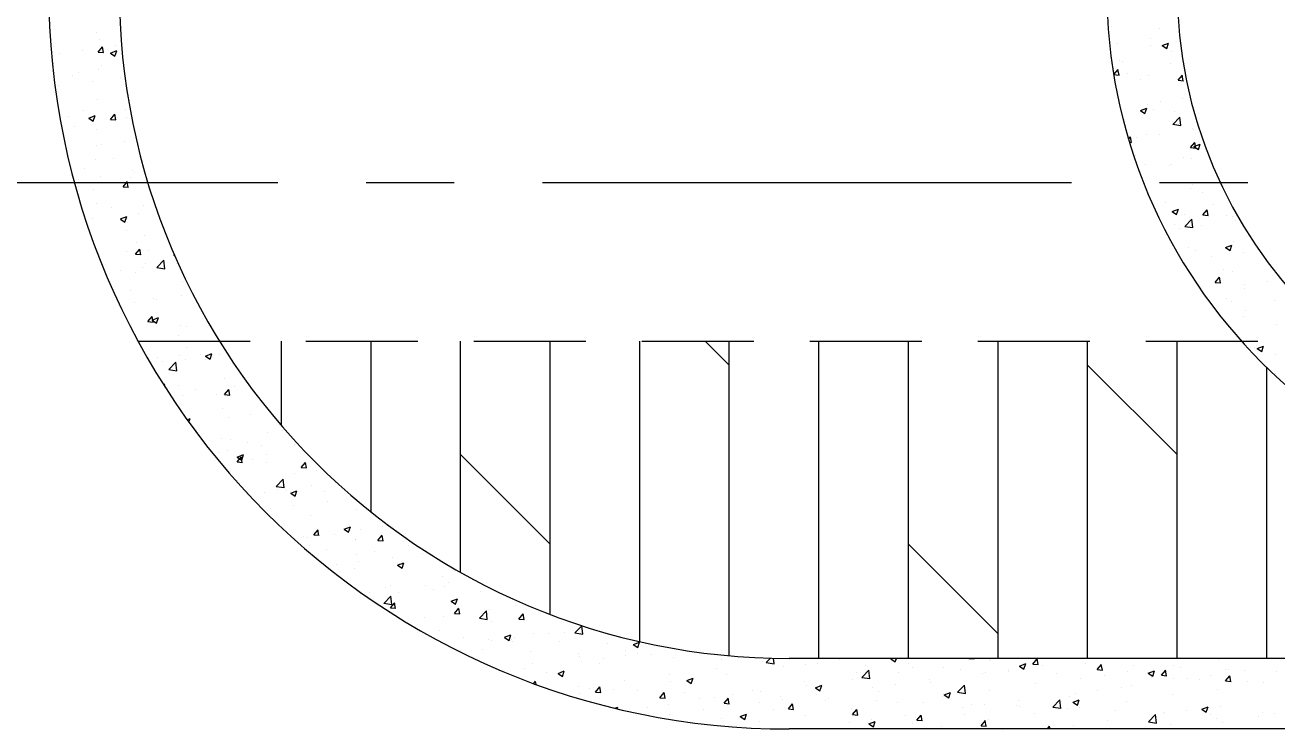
# Model space of a CAD drawing. Header units: millimetres. Extents: x 115500 to 206800, y -6300 to 53700.
# Drawn here: x 123733 to 127283, y 7350 to 9347 of the extents above; entities that cross this region are included whole.
import ezdxf

# ---------------------------------------------------------------- set-up
doc = ezdxf.new("R2010")
doc.units = ezdxf.units.MM
doc.linetypes.add('HIDDEN2', pattern=[4.7625, 3.175, -1.5875])
doc.linetypes.add('HT_Grid$0$CENTER2', pattern=[1.125, 0.75, -0.125, 0.125, -0.125])
doc.layers.get('Defpoints').update_dxf_attribs({"color": 151, "lineweight": 9})
for name, color, linetype, lineweight in [('HT_Dim Grid$0$NDC_S_DIM', 1, 'Continuous', 15), ('HT_Grid$0$NDC_S_AXIS', 5, 'HT_Grid$0$CENTER2', 13), ('NDC_S_BEAM', 3, 'HIDDEN2', 20), ('NDC_S_HATCH MATERIAL', 8, 'Continuous', 13), ('NDC_S_SLAB', 2, 'Continuous', 20)]:
    doc.layers.add(name, color=color, linetype=linetype, lineweight=lineweight)
doc.styles.add('HT_Dim Grid$0$NDC_DIM', font='', dxfattribs={"width": 0.75})
doc.styles.get('HT_Dim Grid$0$NDC_DIM').set_extended_font_data('Dotum')
doc.dimstyles.new('HT_Dim Grid$0$NDC_dim_150', dxfattribs={"dimscale": 150, "dimtxt": 2.5, "dimasz": 1.5, "dimexe": 1.5, "dimexo": 2.5, "dimgap": 1, "dimtad": 1, "dimdec": 0, "dimzin": 0, "dimdsep": 46, "dimtxsty": 'HT_Dim Grid$0$NDC_DIM', "dimblk": 'HT_Dim Grid$0$DIMMARK', "dimcen": 0.09, "dimdle": 1.2, "dimclrd": 1, "dimclre": 1, "dimclrt": 3, "dimadec": 0, "dimazin": 0, "dimtfac": 1, "dimtdec": 0, "dimtix": 1, "dimtofl": 0, "dimtmove": 0, "dimatfit": 3, "dimfxl": 8, "dimfxlon": 1, "dimtolj": 1, "dimtzin": 0, "dimarcsym": 0})

# ---------------------------------------------------------------- blocks, each defined once
blk = doc.blocks.new('HT_Dim Grid$0$DIMMARK')
at = {"layer": 'HT_Dim Grid$0$NDC_S_DIM', "color": 1}
blk.add_line((-1.5, 0), (1, 0), dxfattribs=at)
at = {"layer": 'HT_Dim Grid$0$NDC_S_DIM', "color": 2, "const_width": 0.1}
blk.add_lwpolyline([(-0.424, -0.424), (0.424, 0.424)], dxfattribs=at)
blk = doc.blocks.new('*D50')
at = {"layer": 'Defpoints', "color": 0, "ltscale": 200, "transparency": 16777216}
for p in [(117900, 38500), (130700, 38500), (130700, 8900)]:
    blk.add_point(p, dxfattribs=at)
at = {"layer": 'HT_Dim Grid$0$NDC_S_DIM', "color": 1, "lineweight": -2, "ltscale": 200, "transparency": 16777216}
for p, q in [((119100, 38500), (117675, 38500)), ((117900, 9125), (117900, 38275)), ((119100, 8900), (117675, 8900))]:
    blk.add_line(p, q, dxfattribs=at)
at = {"layer": 'HT_Dim Grid$0$NDC_S_DIM', "color": 1, "lineweight": -2, "ltscale": 200, "transparency": 16777216, "xscale": 225, "yscale": 225, "zscale": 225}
for p, rotation in [((117900, 38500), 90), ((117900, 8900), 270)]:
    blk.add_blockref('HT_Dim Grid$0$DIMMARK', p, dxfattribs=dict(at, rotation=rotation))
at = {"layer": 'HT_Dim Grid$0$NDC_S_DIM', "color": 3, "ltscale": 200, "transparency": 16777216, "insert": (117562.2, 23700), "char_height": 375, "attachment_point": 5, "rotation": 90, "style": 'HT_Dim Grid$0$NDC_DIM'}
blk.add_mtext('\\A1;29600', dxfattribs=at)
blk = doc.blocks.new('*D51')
at = {"layer": 'Defpoints', "color": 0, "ltscale": 200, "transparency": 16777216}
for p in [(119100, 19200), (130700, 19200), (130700, 8900)]:
    blk.add_point(p, dxfattribs=at)
at = {"layer": 'HT_Dim Grid$0$NDC_S_DIM', "color": 1, "lineweight": -2, "ltscale": 200, "transparency": 16777216}
for p, q in [((120300, 19200), (118875, 19200)), ((119100, 9125), (119100, 18975)), ((120300, 8900), (118875, 8900))]:
    blk.add_line(p, q, dxfattribs=at)
at = {"layer": 'HT_Dim Grid$0$NDC_S_DIM', "color": 1, "lineweight": -2, "ltscale": 200, "transparency": 16777216, "xscale": 225, "yscale": 225, "zscale": 225}
for p, rotation in [((119100, 19200), 90), ((119100, 8900), 270)]:
    blk.add_blockref('HT_Dim Grid$0$DIMMARK', p, dxfattribs=dict(at, rotation=rotation))
at = {"layer": 'HT_Dim Grid$0$NDC_S_DIM', "color": 3, "ltscale": 200, "transparency": 16777216, "insert": (118762.2, 14050), "char_height": 375, "attachment_point": 5, "rotation": 90, "style": 'HT_Dim Grid$0$NDC_DIM'}
blk.add_mtext('\\A1;10300', dxfattribs=at)

msp = doc.modelspace()

# ---------------------------------------------------------------- linework, layer by layer
at = {"layer": 'HT_Grid$0$NDC_S_AXIS', "ltscale": 2000}
msp.add_line((120700, 8900), (201600, 8900), dxfattribs=at)
at = {"layer": 'NDC_S_BEAM', "ltscale": 100}
msp.add_line((124053.4, 8450), (150900, 8450), dxfattribs=at)
at = {"layer": 'NDC_S_HATCH MATERIAL', "linetype": 'Continuous', "ltscale": 100}
for p, q in [((126814.6, 9343), (126814.6, 9343)), ((126950.2, 9337.3), (126950.2, 9337.3)), ((123935.2, 9325.6), (123935.2, 9325.6)), ((123943.7, 9304.1), (123943.7, 9304.1)), ((126925.6, 9308), (126925.6, 9308)), ((123813.3, 9286.3), (123813.3, 9286.3)), ((123831.1, 9266.1), (123831.1, 9266.1)), ((123894.7, 9274.5), (123894.7, 9274.5)), ((123940.4, 9269.8), (123952.7, 9284.4)), ((123940.4, 9269.8), (123955.6, 9268.4)), ((123955.3, 9268.4), (123952.3, 9284.3)), ((123975.4, 9267), (123993.2, 9273.9)), ((123975.4, 9267), (123988, 9258.5)), ((123988, 9258.5), (123993.2, 9273.8)), ((123990.9, 9287.2), (123990.9, 9287.2)), ((126829.4, 9295.3), (126829.4, 9295.3)), ((126922.9, 9289), (126922.9, 9289)), ((126957.4, 9288.4), (126970.1, 9279.9)), ((126957.5, 9288.5), (126975.2, 9295.3)), ((126970.1, 9279.9), (126975.2, 9295.3)), ((126983.6, 9272.1), (126983.6, 9272.1)), ((123813.7, 9238.5), (123813.7, 9238.5)), ((123949.3, 9232.8), (123949.3, 9232.8)), ((126835.5, 9246.6), (126835.5, 9246.6)), ((126846.1, 9242.3), (126846.1, 9242.3)), ((126981.7, 9236.6), (126981.7, 9236.6)), ((123867.2, 9204.4), (123867.2, 9204.4)), ((123884.1, 9211.3), (123884.1, 9211.3)), ((123940.6, 9219.6), (123940.6, 9219.6)), ((124002.8, 9198.7), (124002.8, 9198.7)), ((126820.1, 9205.8), (126832.4, 9220.4)), ((126820.1, 9205.8), (126835.3, 9204.5)), ((126835, 9204.4), (126832, 9220.3)), ((126858.8, 9207.8), (126858.8, 9207.8)), ((126919.8, 9204.4), (126919.8, 9204.4)), ((127002.3, 9189.9), (127014.5, 9204.5)), ((127017.1, 9188.5), (127014.2, 9204.4)), ((123827.9, 9174.3), (123827.9, 9174.3)), ((123924.1, 9187), (123924.1, 9187)), ((126896.3, 9190.9), (126896.3, 9190.9)), ((127002.3, 9189.9), (127017.5, 9188.5)), ((123937.5, 9135), (123937.5, 9135)), ((126952.4, 9128.8), (126952.4, 9128.8)), ((127015.9, 9137.1), (127015.9, 9137.1)), ((123898.7, 9103.7), (123898.7, 9103.7)), ((123913.6, 9082.8), (123931.4, 9089.7)), ((123926.2, 9074.3), (123931.4, 9089.6)), ((123975.6, 9078.7), (123987.9, 9093.3)), ((123990.5, 9077.3), (123987.6, 9093.3)), ((124017.7, 9107.9), (124017.7, 9107.9)), ((126895.6, 9104.2), (126908.3, 9095.7)), ((126895.7, 9104.3), (126913.4, 9111.1)), ((126908.3, 9095.7), (126913.4, 9111.1)), ((126916.8, 9119.9), (126916.8, 9119.9)), ((126932.3, 9106.8), (126932.3, 9106.8)), ((126993.3, 9102), (126993.3, 9102)), ((123857.2, 9086.8), (123857.2, 9086.8)), ((123873.6, 9059.7), (123873.6, 9059.7)), ((123913.6, 9082.8), (123926.2, 9074.3)), ((123975.6, 9078.7), (123990.8, 9077.4)), ((124021.8, 9085.2), (124021.8, 9085.2)), ((126850.2, 9078.4), (126850.2, 9078.4)), ((126985.8, 9072.6), (126985.8, 9072.6)), ((126987.8, 9064.9), (127010.4, 9061.4)), ((126987.9, 9064.8), (127007.6, 9085.4)), ((127010.4, 9061.2), (127007.6, 9085.4)), ((127044.1, 9053.2), (127044.1, 9053.2)), ((123934.5, 9050.5), (123934.5, 9050.5)), ((126862.1, 9022.8), (126867.6, 9029.4)), ((126870.2, 9013.4), (126867.3, 9029.3)), ((126885.5, 9028.6), (126885.5, 9028.6)), ((126913.7, 9035.3), (126913.7, 9035.3)), ((126949.1, 9036.9), (126949.1, 9036.9)), ((127045.3, 9049.6), (127045.3, 9049.6)), ((123934.5, 9004), (123934.5, 9004)), ((123950.8, 9007.8), (123950.8, 9007.8)), ((124014.4, 9016.1), (124014.4, 9016.1)), ((126864.8, 9013.9), (126870.5, 9013.4)), ((127037.5, 8998.8), (127049.8, 9013.4)), ((127037.5, 8998.8), (127052.7, 8997.5)), ((127047.2, 9002), (127059.9, 8993.4)), ((127047.3, 9002), (127065.1, 9008.9)), ((127052.4, 8997.4), (127049.5, 9013.3)), ((127059.9, 8993.5), (127065, 9008.8)), ((123931.4, 8965.9), (123931.4, 8965.9)), ((123984.9, 8968.2), (123984.9, 8968.2)), ((126881.7, 8977.7), (126881.7, 8977.7)), ((126910.6, 8950.8), (126910.6, 8950.8)), ((126978.5, 8949.4), (126978.5, 8949.4)), ((126982.8, 8950.4), (126982.8, 8950.4)), ((127017.3, 8971.9), (127017.3, 8971.9)), ((127041, 8968.7), (127041, 8968.7)), ((123902.8, 8939.8), (123902.8, 8939.8)), ((123947.6, 8915.9), (123947.6, 8915.9)), ((124031.5, 8915.1), (124031.5, 8915.1)), ((124038.4, 8934), (124038.4, 8934)), ((124043.8, 8928.6), (124043.8, 8928.6)), ((123883.4, 8889.7), (123883.4, 8889.7)), ((123884, 8907.6), (123884, 8907.6)), ((123928.3, 8881.4), (123928.3, 8881.4)), ((124010.9, 8887.7), (124023.1, 8902.3)), ((124010.9, 8887.7), (124026.1, 8886.3)), ((124025.7, 8886.3), (124022.8, 8902.2)), ((124056.6, 8897.6), (124056.6, 8897.6)), ((127037.9, 8884.1), (127037.9, 8884.1)), ((127043.7, 8894.7), (127043.7, 8894.7)), ((123934.3, 8839.1), (123934.3, 8839.1)), ((126967.9, 8842.1), (126967.9, 8842.1)), ((127072.1, 8870.4), (127072.1, 8870.4)), ((123977, 8828.4), (123977, 8828.4)), ((124053.5, 8813.1), (124053.5, 8813.1)), ((124069.9, 8833.3), (124069.9, 8833.3)), ((126985.4, 8817.8), (126998.1, 8809.3)), ((126985.5, 8817.8), (127003.3, 8824.7)), ((126998.1, 8809.3), (127003.2, 8824.6)), ((127021.4, 8808), (127021.4, 8808)), ((127072.8, 8807.8), (127085, 8822.4)), ((127072.8, 8807.8), (127088, 8806.4)), ((127087.6, 8806.4), (127084.7, 8822.3)), ((127103.4, 8836.4), (127103.4, 8836.4)), ((127140.7, 8805.8), (127140.7, 8805.8)), ((127163.1, 8815.8), (127163.1, 8815.8)), ((123925.2, 8796.8), (123925.2, 8796.8)), ((124003.4, 8796.4), (124021.2, 8803.2)), ((124003.4, 8796.3), (124016, 8787.8)), ((124016, 8787.8), (124021.2, 8803.2)), ((126992.6, 8780.3), (126992.6, 8780.3)), ((127005.3, 8770.2), (127005.3, 8770.2)), ((127021.5, 8775.3), (127041.3, 8795.9)), ((127021.5, 8775.4), (127044.1, 8771.9)), ((127034.8, 8799.6), (127034.8, 8799.6)), ((127044, 8771.8), (127041.2, 8795.9)), ((127068.9, 8778.6), (127068.9, 8778.6)), ((127157, 8802.3), (127157, 8802.3)), ((127165.1, 8791.2), (127165.1, 8791.2)), ((124021, 8763.5), (124021, 8763.5)), ((124070.6, 8749.4), (124070.6, 8749.4)), ((124020.5, 8703.5), (124020.5, 8703.5)), ((124046.1, 8696.6), (124058.4, 8711.2)), ((124050.4, 8728.5), (124050.4, 8728.5)), ((124061, 8695.2), (124058.1, 8711.1)), ((124081.9, 8707.8), (124081.9, 8707.8)), ((127031.7, 8715), (127031.7, 8715)), ((127052.9, 8707.3), (127052.9, 8707.3)), ((127137.1, 8715.6), (127154.9, 8722.4)), ((127137.1, 8715.5), (127149.7, 8707)), ((127149.7, 8707), (127154.8, 8722.3)), ((127160, 8731.3), (127160, 8731.3)), ((127188.5, 8701.6), (127188.5, 8701.6)), ((124046.1, 8696.6), (124061.3, 8695.3)), ((124074, 8669.4), (124074, 8669.4)), ((124107, 8658.8), (124126.8, 8679.4)), ((124129.5, 8655.3), (124126.7, 8679.4)), ((124155, 8694.1), (124156.6, 8694.7)), ((124155, 8694.1), (124157.6, 8692.3)), ((124163.5, 8670.2), (124163.5, 8670.2)), ((127098.2, 8691), (127098.2, 8691)), ((124003.8, 8649.2), (124003.8, 8649.2)), ((124047.3, 8644), (124047.3, 8644)), ((124067.3, 8657.6), (124067.3, 8657.6)), ((124107, 8658.9), (124129.5, 8655.4)), ((127108, 8616.7), (127120.3, 8631.3)), ((127122.9, 8615.3), (127119.9, 8631.2)), ((127130.2, 8654.2), (127130.2, 8654.2)), ((127156.9, 8646.7), (127156.9, 8646.7)), ((124030.7, 8593.4), (124030.7, 8593.4)), ((124178.9, 8618.9), (124178.9, 8618.9)), ((127108, 8616.7), (127123.2, 8615.4)), ((127191.1, 8598.4), (127191.1, 8598.4)), ((127191.8, 8612), (127191.8, 8612)), ((127255.4, 8620.4), (127255.4, 8620.4)), ((124000.5, 8557.4), (124000.5, 8557.4)), ((124044.2, 8559.4), (124044.2, 8559.4)), ((124096.7, 8570), (124096.7, 8570)), ((124105.5, 8568.7), (124105.5, 8568.7)), ((124176.1, 8578.5), (124176.1, 8578.5)), ((127139, 8571.8), (127139, 8571.8)), ((127153.8, 8562.1), (127153.8, 8562.1)), ((127274.6, 8566), (127274.6, 8566)), ((124081.4, 8505.6), (124093.6, 8520.1)), ((124096.2, 8504.2), (124093.3, 8520.1)), ((127188.6, 8520.2), (127188.6, 8520.2)), ((127192.6, 8537.7), (127192.6, 8537.7)), ((124081.4, 8505.6), (124096.6, 8504.2)), ((124093.2, 8509.9), (124111, 8516.8)), ((124093.2, 8509.9), (124105.8, 8501.4)), ((124105.8, 8501.4), (124111, 8516.7)), ((124173.1, 8493.9), (124173.1, 8493.9)), ((124190.3, 8491), (124190.3, 8491)), ((124253.9, 8499.3), (124253.9, 8499.3)), ((127282.7, 8496.6), (127282.7, 8496.6)), ((124041.1, 8474.9), (124041.1, 8474.9)), ((124168.4, 8467.3), (124168.4, 8467.3)), ((124460, 8210.5), (124460, 8450)), ((124714, 7965.6), (124714, 8450)), ((124968, 7794.3), (124968, 8450)), ((125222, 7675.1), (125222, 8450)), ((125476, 7597.9), (125476, 8450)), ((125730, 8382), (125661.9, 8450)), ((125730, 7557.6), (125730, 8450)), ((125984, 7550), (125984, 8450)), ((126238, 7550), (126238, 8450)), ((126492, 7550), (126492, 8450)), ((126746, 7550), (126746, 8450)), ((127000, 7550), (127000, 8450)), ((124191.6, 8433.2), (124191.6, 8433.2)), ((124244.9, 8407.7), (124262.6, 8414.5)), ((124257.5, 8399.1), (124262.6, 8414.4)), ((127218, 8432.7), (127218, 8432.7)), ((127224.1, 8436.9), (127224.1, 8436.9)), ((127226.9, 8429.1), (127244.7, 8436)), ((127226.9, 8429.1), (127239.5, 8420.5)), ((127239.5, 8420.5), (127244.7, 8435.9)), ((124109.6, 8404.8), (124109.6, 8404.8)), ((124123.5, 8390.8), (124123.5, 8390.8)), ((124140.7, 8369.3), (124160.5, 8390)), ((124163.2, 8365.8), (124160.4, 8390)), ((124170, 8409.3), (124170, 8409.3)), ((124187.1, 8399.2), (124187.1, 8399.2)), ((124229.3, 8411.6), (124229.3, 8411.6)), ((124244.8, 8407.6), (124257.5, 8399.1)), ((124245.2, 8399.1), (124245.2, 8399.1)), ((124283.3, 8411.8), (124283.3, 8411.8)), ((127000, 8128), (126746, 8382)), ((127279.6, 8412.1), (127279.6, 8412.1)), ((124140.6, 8369.5), (124163.2, 8366)), ((124297.3, 8342.7), (124297.3, 8342.7)), ((127254, 7550), (127254, 8374.9)), ((127277.6, 8358), (127277.6, 8358)), ((124126.2, 8325.9), (124128.9, 8329.1)), ((124130.3, 8319.4), (124128.5, 8329)), ((124166.9, 8324.8), (124166.9, 8324.8)), ((124216.5, 8311.7), (124216.5, 8311.7)), ((124298.8, 8298.6), (124311.1, 8313.2)), ((124313.7, 8297.2), (124310.7, 8313.1)), ((124326.3, 8322.7), (124326.3, 8322.7)), ((124141.1, 8304.1), (124141.1, 8304.1)), ((124178.1, 8297.2), (124178.1, 8297.2)), ((124276.7, 8298.3), (124276.7, 8298.3)), ((124298.8, 8298.6), (124314, 8297.2)), ((124294.2, 8258.1), (124294.2, 8258.1)), ((124373.6, 8241), (124373.6, 8241)), ((124192.7, 8227.2), (124200.8, 8230.3)), ((124197.5, 8220.5), (124200.8, 8230.3)), ((124310.1, 8232.6), (124310.1, 8232.6)), ((124291.1, 8173.6), (124291.1, 8173.6)), ((124315.8, 8171.1), (124315.8, 8171.1)), ((124419.4, 8189.8), (124419.4, 8189.8)), ((124463.9, 8196.5), (124463.9, 8196.5)), ((124280.8, 8134.4), (124280.8, 8134.4)), ((124306.8, 8140.8), (124306.8, 8140.8)), ((124362.8, 8162.8), (124362.8, 8162.8)), ((124403, 8153.4), (124403, 8153.4)), ((124498.4, 8157.1), (124498.4, 8157.1)), ((124334.1, 8107.5), (124346.3, 8122.1)), ((124334.1, 8107.5), (124349.2, 8106.2)), ((124334.6, 8121.2), (124347.3, 8112.6)), ((124334.7, 8121.2), (124352.4, 8128)), ((124348.9, 8106.1), (124346, 8122)), ((124347.3, 8112.6), (124352.4, 8128)), ((124376.6, 8115.3), (124376.6, 8115.3)), ((124416.3, 8105.3), (124416.3, 8105.3)), ((124416.4, 8128.7), (124416.4, 8128.7)), ((124516.2, 8091.6), (124528.5, 8106.2)), ((124531.1, 8090.2), (124528.1, 8106.1)), ((125222, 7874), (124968, 8128)), ((124445.4, 8037.8), (124465.2, 8058.5)), ((124468, 8034.3), (124465.1, 8058.4)), ((124496.6, 8074.4), (124496.6, 8074.4)), ((124516.2, 8091.6), (124531.4, 8090.2)), ((124560.2, 8082.8), (124560.2, 8082.8)), ((124336.2, 8053.3), (124336.2, 8053.3)), ((124445.4, 8038), (124468, 8034.4)), ((124447.9, 8028), (124447.9, 8028)), ((124473.6, 8026.5), (124473.6, 8026.5)), ((124486.3, 8019), (124504.1, 8025.8)), ((124498.9, 8010.4), (124504, 8025.7)), ((124545.2, 8039.8), (124545.2, 8039.8)), ((124413.2, 8020.7), (124413.2, 8020.7)), ((124486.3, 8018.9), (124498.9, 8010.4)), ((124583.5, 8022.2), (124583.5, 8022.2)), ((124589.6, 7995.2), (124589.6, 7995.2)), ((124429.8, 7974.2), (124429.8, 7974.2)), ((124493.4, 7982.6), (124493.4, 7982.6)), ((124542.1, 7955.2), (124542.1, 7955.2)), ((124672.5, 7973.1), (124672.5, 7973.1)), ((124637.9, 7916.7), (124655.7, 7923.5)), ((124637.9, 7916.6), (124650.5, 7908.1)), ((124650.5, 7908.1), (124655.6, 7923.5)), ((124683.2, 7916.2), (124683.2, 7916.2)), ((124746.8, 7924.5), (124746.8, 7924.5)), ((124759.4, 7925.8), (124759.4, 7925.8)), ((124522.8, 7895.1), (124522.8, 7895.1)), ((124534, 7892.4), (124534, 7892.4)), ((124551.5, 7900.5), (124563.7, 7915.1)), ((124551.5, 7900.5), (124566.7, 7899.2)), ((124566.3, 7899.1), (124563.4, 7915)), ((124611.3, 7900.3), (124611.3, 7900.3)), ((124669.4, 7888.5), (124669.4, 7888.5)), ((124669.6, 7886.7), (124669.6, 7886.7)), ((124733.7, 7884.6), (124745.9, 7899.2)), ((124733.7, 7884.6), (124748.8, 7883.2)), ((124748.5, 7883.2), (124745.6, 7899.1)), ((124805.2, 7881), (124805.2, 7881)), ((124539, 7870.7), (124539, 7870.7)), ((124587.6, 7858.3), (124587.6, 7858.3)), ((124723.2, 7852.6), (124723.2, 7852.6)), ((124820.3, 7870), (124820.3, 7870)), ((124858.8, 7846.9), (124858.8, 7846.9)), ((126492, 7620), (126238, 7874)), ((124616.4, 7816), (124616.4, 7816)), ((124672.1, 7844.6), (124672.1, 7844.6)), ((124679.9, 7824.4), (124679.9, 7824.4)), ((124776.1, 7837), (124776.1, 7837)), ((124789.5, 7814.4), (124807.3, 7821.3)), ((124789.5, 7814.4), (124802.1, 7805.8)), ((124794.6, 7820.2), (124794.6, 7820.2)), ((124802.1, 7805.8), (124807.3, 7821.2)), ((124666.3, 7804), (124666.3, 7804)), ((124917.3, 7781.1), (124917.3, 7781.1)), ((124754.7, 7751.9), (124754.7, 7751.9)), ((124769.1, 7755.7), (124769.1, 7755.7)), ((124869.7, 7758), (124869.7, 7758)), ((124890.3, 7746.2), (124890.3, 7746.2)), ((124923.4, 7754.7), (124923.4, 7754.7)), ((124933.3, 7766.3), (124933.3, 7766.3)), ((125025.8, 7740.4), (125025.8, 7740.4)), ((124709.3, 7736.9), (124709.3, 7736.9)), ((124750.1, 7706.4), (124772.7, 7702.9)), ((124750.2, 7706.3), (124770, 7726.9)), ((124768.9, 7693.5), (124781.2, 7708.1)), ((124772.7, 7702.8), (124769.9, 7726.9)), ((124783.8, 7692.1), (124780.8, 7708)), ((124791.5, 7735.7), (124791.5, 7735.7)), ((124941.1, 7712.2), (124958.9, 7719)), ((124941.1, 7712.1), (124953.7, 7703.6)), ((124953.7, 7703.6), (124958.9, 7718.9)), ((124768.9, 7693.5), (124784.1, 7692.2)), ((124920.3, 7670.2), (124920.3, 7670.2)), ((124951.1, 7677.6), (124963.3, 7692.2)), ((124951.1, 7677.6), (124966.3, 7676.2)), ((124962.7, 7678.8), (124962.7, 7678.8)), ((124965.9, 7676.2), (124963, 7692.1)), ((125021.3, 7664.3), (125041.1, 7684.9)), ((125043.8, 7660.8), (125041, 7684.9)), ((125050.8, 7688.1), (125050.8, 7688.1)), ((125123.1, 7699.9), (125123.1, 7699.9)), ((125133.3, 7661.6), (125145.5, 7676.2)), ((125148.1, 7660.2), (125145.2, 7676.2)), ((125203, 7680.4), (125203, 7680.4)), ((124866.5, 7666.2), (124866.5, 7666.2)), ((125021.2, 7664.4), (125043.8, 7660.9)), ((125054.9, 7655), (125054.9, 7655)), ((125133.3, 7661.6), (125148.5, 7660.3)), ((125292.3, 7622.2), (125312.1, 7642.9)), ((125307.9, 7638.8), (125307.9, 7638.8)), ((125314.9, 7618.7), (125312.1, 7642.8)), ((124906.8, 7629.5), (124906.8, 7629.5)), ((124976.4, 7610.6), (124976.4, 7610.6)), ((125047.7, 7603.5), (125047.7, 7603.5)), ((125056.3, 7599.8), (125056.3, 7599.8)), ((125092.7, 7609.9), (125110.5, 7616.7)), ((125092.7, 7609.8), (125105.3, 7601.3)), ((125105.3, 7601.3), (125110.5, 7616.7)), ((125112, 7604.9), (125112, 7604.9)), ((125115.8, 7599.2), (125115.8, 7599.2)), ((125119.9, 7608.1), (125119.9, 7608.1)), ((125176, 7619.8), (125176, 7619.8)), ((125216.1, 7620.8), (125216.1, 7620.8)), ((125247.6, 7599.2), (125247.6, 7599.2)), ((125263.9, 7624.6), (125263.9, 7624.6)), ((125292.3, 7622.4), (125314.9, 7618.9)), ((124967.7, 7573.8), (124967.7, 7573.8)), ((125029.9, 7576.5), (125029.9, 7576.5)), ((125165.5, 7570.8), (125165.5, 7570.8)), ((125301.1, 7565.1), (125301.1, 7565.1)), ((125383.2, 7593.4), (125383.2, 7593.4)), ((125435.2, 7572.1), (125435.2, 7572.1)), ((125457.7, 7589.5), (125470.4, 7581)), ((125457.8, 7589.6), (125475.6, 7596.4)), ((125469.5, 7562.8), (125469.5, 7562.8)), ((125470.4, 7581), (125475.5, 7596.3)), ((125509, 7561.2), (125509, 7561.2)), ((125518.7, 7587.7), (125518.7, 7587.7)), ((125172.9, 7535.2), (125172.9, 7535.2)), ((125304.8, 7554.3), (125304.8, 7554.3)), ((125309.7, 7541.7), (125309.7, 7541.7)), ((125360.9, 7535.7), (125360.9, 7535.7)), ((125373.3, 7550.1), (125373.3, 7550.1)), ((125436.7, 7559.3), (125436.7, 7559.3)), ((125572.3, 7553.6), (125572.3, 7553.6)), ((125707.9, 7547.9), (125707.9, 7547.9)), ((125822.8, 7540.8), (125822.8, 7540.8)), ((125834.5, 7538.2), (125846.6, 7550.8)), ((125834.5, 7538.3), (125857, 7534.8)), ((125843.5, 7542.1), (125843.5, 7542.1)), ((125857, 7534.6), (125855.2, 7550.5)), ((125883.2, 7525.9), (125883.2, 7525.9)), ((125946.8, 7534.2), (125946.8, 7534.2)), ((125979.1, 7536.4), (125979.1, 7536.4)), ((126043, 7546.9), (126043, 7546.9)), ((126114.7, 7530.7), (126114.7, 7530.7)), ((126187.8, 7548.9), (126190.8, 7550)), ((126187.8, 7548.8), (126200.4, 7540.3)), ((126200.4, 7540.3), (126203.7, 7550)), ((126239.2, 7536.7), (126239.2, 7536.7)), ((126338.6, 7525.7), (126338.6, 7525.7)), ((126409.2, 7550), (126423.8, 7548.7)), ((126423.4, 7548.7), (126423.2, 7550)), ((126467.9, 7547.6), (126467.9, 7547.6)), ((126470.5, 7544.7), (126470.5, 7544.7)), ((126552.8, 7528.5), (126565.5, 7519.9)), ((126552.9, 7528.5), (126570.6, 7535.4)), ((126565.5, 7519.9), (126570.6, 7535.3)), ((126590.8, 7534.1), (126603, 7548.7)), ((126590.8, 7534.1), (126605.9, 7532.8)), ((126596.3, 7531.8), (126596.3, 7531.8)), ((126605.6, 7532.7), (126602.7, 7548.6)), ((126603.5, 7541.9), (126603.5, 7541.9)), ((126616.6, 7531), (126616.6, 7531)), ((126739.1, 7536.2), (126739.1, 7536.2)), ((126772.9, 7518.2), (126785.2, 7532.8)), ((126787.8, 7516.8), (126784.8, 7532.7)), ((126874.7, 7530.4), (126874.7, 7530.4)), ((126988.5, 7531.2), (126988.5, 7531.2)), ((127116.8, 7547.5), (127116.8, 7547.5)), ((125149.3, 7520.6), (125149.3, 7520.6)), ((125212.8, 7510.3), (125212.8, 7510.3)), ((125244.3, 7507.6), (125257, 7499)), ((125244.4, 7507.6), (125262.1, 7514.5)), ((125257, 7499.1), (125262.1, 7514.4)), ((125560.4, 7503.8), (125560.4, 7503.8)), ((125609.4, 7487.3), (125627.2, 7494.1)), ((125622, 7478.7), (125627.1, 7494.1)), ((125626.6, 7492.1), (125626.6, 7492.1)), ((125692.4, 7522.9), (125692.4, 7522.9)), ((125722.8, 7504.7), (125722.8, 7504.7)), ((126079.9, 7491.5), (126079.9, 7491.5)), ((126091.1, 7511.3), (126091.1, 7511.3)), ((126105.5, 7496.2), (126128.1, 7492.7)), ((126105.6, 7496.1), (126125.4, 7516.7)), ((126128.1, 7492.6), (126125.3, 7516.7)), ((126210.3, 7509.4), (126210.3, 7509.4)), ((126250.3, 7525), (126250.3, 7525)), ((126385.8, 7519.2), (126385.8, 7519.2)), ((126448.2, 7506.4), (126448.2, 7506.4)), ((126456.8, 7510), (126456.8, 7510)), ((126520.4, 7518.4), (126520.4, 7518.4)), ((126521.4, 7513.5), (126521.4, 7513.5)), ((126657, 7507.8), (126657, 7507.8)), ((126726.2, 7494.3), (126726.2, 7494.3)), ((126772.9, 7518.2), (126788.1, 7516.8)), ((126792.6, 7502), (126792.6, 7502)), ((126858.1, 7513.3), (126858.1, 7513.3)), ((126917.9, 7508.2), (126935.7, 7515)), ((126917.9, 7508.1), (126930.5, 7499.6)), ((126928.2, 7496.3), (126928.2, 7496.3)), ((126930.5, 7499.6), (126935.6, 7515)), ((126955.1, 7502.2), (126967.4, 7516.8)), ((126955.1, 7502.2), (126970.3, 7500.9)), ((126970, 7500.8), (126967, 7516.8)), ((126989.6, 7493.8), (126989.6, 7493.8)), ((127010.2, 7524.7), (127010.2, 7524.7)), ((127030.4, 7494.1), (127030.4, 7494.1)), ((127063.8, 7490.6), (127063.8, 7490.6)), ((127094, 7502.5), (127094, 7502.5)), ((127137.3, 7486.3), (127149.6, 7500.9)), ((127137.7, 7519.2), (127137.7, 7519.2)), ((127145.8, 7519), (127145.8, 7519)), ((127152.1, 7484.9), (127149.2, 7500.8)), ((127190.2, 7515.2), (127190.2, 7515.2)), ((127281.4, 7513.2), (127281.4, 7513.2)), ((125175.5, 7478.9), (125180.8, 7485.2)), ((125182, 7476.6), (125180.4, 7485.1)), ((125301.7, 7469.7), (125301.7, 7469.7)), ((125332.6, 7464.3), (125332.6, 7464.3)), ((125350.7, 7454.6), (125363, 7469.2)), ((125350.7, 7454.6), (125365.9, 7453.3)), ((125365.5, 7453.2), (125362.6, 7469.2)), ((125402.6, 7462.6), (125402.6, 7462.6)), ((125432.1, 7487.6), (125432.1, 7487.6)), ((125468.2, 7458.6), (125468.2, 7458.6)), ((125563.1, 7483.7), (125563.1, 7483.7)), ((125609.4, 7487.2), (125622, 7478.7)), ((125794.8, 7460.5), (125794.8, 7460.5)), ((125819.7, 7456.2), (125819.7, 7456.2)), ((125942.9, 7485.9), (125942.9, 7485.9)), ((125948, 7472.5), (125948, 7472.5)), ((125974.4, 7466.9), (125992.2, 7473.8)), ((125974.4, 7466.9), (125987, 7458.4)), ((125987, 7458.4), (125992.2, 7473.7)), ((126136.6, 7467.8), (126136.6, 7467.8)), ((126151.9, 7455.5), (126151.9, 7455.5)), ((126200.2, 7476.2), (126200.2, 7476.2)), ((126296.4, 7488.9), (126296.4, 7488.9)), ((126300.1, 7481), (126300.1, 7481)), ((126376.7, 7454.1), (126396.4, 7474.7)), ((126399.2, 7450.6), (126396.4, 7474.7)), ((126467.4, 7460.2), (126467.4, 7460.2)), ((126597.9, 7478), (126597.9, 7478)), ((126773.8, 7460.3), (126773.8, 7460.3)), ((126841.5, 7468.4), (126841.5, 7468.4)), ((126870, 7473), (126870, 7473)), ((127113.7, 7462.9), (127113.7, 7462.9)), ((127137.3, 7486.3), (127152.5, 7485)), ((127199.4, 7484.9), (127199.4, 7484.9)), ((127245.6, 7482), (127245.6, 7482)), ((125306.4, 7449.9), (125306.4, 7449.9)), ((125532.9, 7438.7), (125545.1, 7453.3)), ((125532.9, 7438.7), (125548.1, 7437.4)), ((125547.7, 7437.3), (125544.8, 7453.2)), ((125557.3, 7419.3), (125557.3, 7419.3)), ((125603.8, 7452.9), (125603.8, 7452.9)), ((125646.7, 7435), (125646.7, 7435)), ((125689.3, 7438.3), (125689.3, 7438.3)), ((125715.1, 7422.8), (125727.3, 7437.4)), ((125715.1, 7422.8), (125730.3, 7421.4)), ((125729.9, 7421.4), (125727, 7437.3)), ((125739.4, 7447.1), (125739.4, 7447.1)), ((125816.4, 7425.7), (125816.4, 7425.7)), ((125875, 7441.4), (125875, 7441.4)), ((125880, 7434.1), (125880, 7434.1)), ((125897.3, 7406.8), (125909.5, 7421.4)), ((125912.1, 7405.4), (125909.2, 7421.3)), ((125976.2, 7446.7), (125976.2, 7446.7)), ((126003.8, 7430.1), (126003.8, 7430.1)), ((126010.6, 7435.7), (126010.6, 7435.7)), ((126146.2, 7430), (126146.2, 7430)), ((126207.2, 7424.9), (126207.2, 7424.9)), ((126281.8, 7424.2), (126281.8, 7424.2)), ((126335.5, 7441.1), (126335.5, 7441.1)), ((126339.4, 7446.6), (126357.2, 7453.4)), ((126339.4, 7446.5), (126352.1, 7438)), ((126352, 7438), (126357.2, 7453.4)), ((126376.6, 7454.2), (126399.2, 7450.7)), ((126549.8, 7430.9), (126549.8, 7430.9)), ((126647.7, 7412), (126667.5, 7432.6)), ((126670.3, 7408.5), (126667.5, 7432.6)), ((126693.3, 7442.9), (126693.3, 7442.9)), ((126704.4, 7426.2), (126717.1, 7417.7)), ((126704.5, 7426.3), (126722.3, 7433.1)), ((126710.2, 7452), (126710.2, 7452)), ((126717.1, 7417.7), (126722.2, 7433)), ((126855, 7428.8), (126855, 7428.8)), ((126985.4, 7446.7), (126985.4, 7446.7)), ((125405.5, 7409), (125413.7, 7412.2)), ((125412.1, 7407.5), (125413.7, 7412.1)), ((125498.6, 7409.6), (125498.6, 7409.6)), ((125559.8, 7391.9), (125559.8, 7391.9)), ((125656, 7404.6), (125656, 7404.6)), ((125761, 7385), (125778.8, 7391.8)), ((125761, 7385), (125773.6, 7376.4)), ((125773.6, 7376.4), (125778.7, 7391.8)), ((125855.7, 7404.7), (125855.7, 7404.7)), ((125897.3, 7406.8), (125912.4, 7405.5)), ((125944.9, 7387.9), (125944.9, 7387.9)), ((126076.8, 7407), (126076.8, 7407)), ((126079.4, 7390.9), (126091.7, 7405.5)), ((126079.4, 7390.9), (126094.6, 7389.5)), ((126094.3, 7389.5), (126091.3, 7405.4)), ((126229.6, 7388.7), (126229.6, 7388.7)), ((126261.6, 7374.9), (126273.9, 7389.5)), ((126276.5, 7373.5), (126273.5, 7389.5)), ((126390, 7409.8), (126390, 7409.8)), ((126397.1, 7392.1), (126397.1, 7392.1)), ((126417.4, 7418.5), (126417.4, 7418.5)), ((126453.6, 7418.2), (126453.6, 7418.2)), ((126545.2, 7417.5), (126545.2, 7417.5)), ((126552.9, 7412.8), (126552.9, 7412.8)), ((126594.8, 7393.5), (126594.8, 7393.5)), ((126647.7, 7412.1), (126670.3, 7408.6)), ((126688.5, 7407), (126688.5, 7407)), ((126723.1, 7409.7), (126723.1, 7409.7)), ((126824.1, 7401.3), (126824.1, 7401.3)), ((126918.8, 7370), (126938.6, 7390.6)), ((126941.3, 7366.5), (126938.5, 7390.6)), ((126959.7, 7395.6), (126959.7, 7395.6)), ((126963.6, 7393.9), (126963.6, 7393.9)), ((127027.2, 7402.3), (127027.2, 7402.3)), ((127069.5, 7405.9), (127087.3, 7412.7)), ((127069.5, 7405.9), (127082.1, 7397.3)), ((127082.1, 7397.3), (127087.3, 7412.7)), ((127095.3, 7389.9), (127095.3, 7389.9)), ((127123.4, 7415), (127123.4, 7415)), ((127230.9, 7384.1), (127230.9, 7384.1)), ((127242.5, 7397.4), (127242.5, 7397.4)), ((127275.4, 7393.1), (127275.4, 7393.1)), ((125707.5, 7379.3), (125707.5, 7379.3)), ((125816.6, 7371.7), (125816.6, 7371.7)), ((126069.8, 7367.7), (126069.8, 7367.7)), ((126126, 7364.7), (126143.8, 7371.5)), ((126126, 7364.6), (126138.6, 7356.1)), ((126133.4, 7376), (126133.4, 7376)), ((126138.6, 7356.1), (126143.8, 7371.5)), ((126248.9, 7366.7), (126248.9, 7366.7)), ((126261.6, 7374.9), (126276.8, 7373.6)), ((126332.4, 7356.6), (126332.4, 7356.6)), ((126443.8, 7359), (126456.1, 7373.6)), ((126443.8, 7359), (126459, 7357.7)), ((126458.7, 7357.6), (126455.7, 7373.5)), ((126464.4, 7375.6), (126464.4, 7375.6)), ((126505.8, 7350), (126508.8, 7351.2)), ((126508.4, 7350), (126508.8, 7351.1)), ((126631.8, 7350), (126638.2, 7357.7)), ((126639.3, 7350), (126637.9, 7357.6)), ((126643.4, 7351.8), (126643.4, 7351.8)), ((126707, 7360.2), (126707, 7360.2)), ((126803.2, 7372.8), (126803.2, 7372.8)), ((126918.8, 7370.1), (126941.4, 7366.6)), ((126982.3, 7362.1), (126982.3, 7362.1)), ((127110.6, 7378.4), (127110.6, 7378.4)), ((127127.2, 7367.7), (127127.2, 7367.7))]:
    msp.add_line(p, q, dxfattribs=at)
at = {"layer": 'NDC_S_SLAB', "ltscale": 10}
for p, q in [((151000, 7550), (125900, 7550)), ((151200, 7350), (125900, 7350))]:
    msp.add_line(p, q, dxfattribs=at)
for centre, radius in [((125900, 9450), 2100), ((125900, 9450), 1900), ((128300, 9450), 1500), ((128300, 9450), 1300)]:
    msp.add_arc(centre, radius, 180, 270, dxfattribs=at)

# ---------------------------------------------------------------- dimensions: what is measured, and where the dimension line sits
at = {"layer": 'HT_Dim Grid$0$NDC_S_DIM', "ltscale": 200}
for base, p2, picture, middle in [((117900, 38500), (130700, 38500), '*D50', (117562.2, 23700)), ((119100, 19200), (130700, 19200), '*D51', (118762.2, 14050))]:
    dim = msp.add_linear_dim(base=base, p1=(130700, 8900), p2=p2, angle=90, dimstyle='HT_Dim Grid$0$NDC_dim_150', override={"dimtmove": 1}, dxfattribs=at)
    dim.commit()
    dim.dimension.update_dxf_attribs({"geometry": picture, "text_midpoint": middle})

doc.saveas('drawing.dxf')
